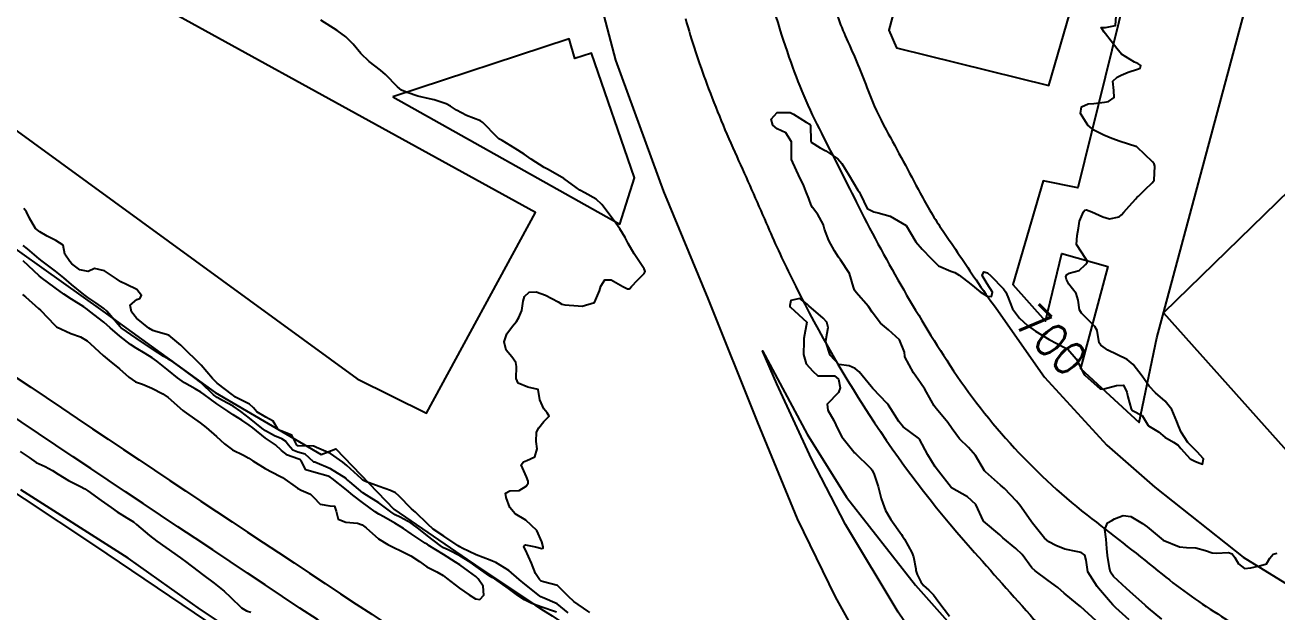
# Model space of a CAD drawing. Header units: metres. Extents: x 286371 to 293043, y 7462578 to 7466404.
# Drawn here: x 287191.9 to 287345.1, y 7465640.7 to 7465712.5 of the extents above; entities that cross this region are included whole.
import ezdxf
from ezdxf.enums import TextEntityAlignment as Align

# ---------------------------------------------------------------- set-up
doc = ezdxf.new("R2010")
doc.units = ezdxf.units.M
doc.header["$MEASUREMENT"] = 0
for name, color, linetype in [('Cotas', 45, 'Continuous'), ('Curvas de Nivel 1m', 11, 'Continuous'), ('Curvas de Nivel 5m', 15, 'Continuous'), ('Divisas', 45, 'Continuous'), ('Edificações', 30, 'Continuous'), ('Linha Férrea', 20, 'Continuous'), ('Vias primárias', 230, 'Continuous')]:
    doc.layers.add(name, color=color, linetype=linetype)
doc.styles.add('Style-STANDARD', font='STANDARD.shx')

msp = doc.modelspace()

# ---------------------------------------------------------------- linework, layer by layer
at = {"layer": 'Curvas de Nivel 1m', "flags": 128}
for points, elevation in [([(287261.04, 7465640.69), (287260.81, 7465640.82), (287259.06, 7465642.03), (287258.43, 7465642.63), (287257.08, 7465643.96), (287255.36, 7465644.41), (287255.09, 7465644.51), (287254.88, 7465644.69), (287254.37, 7465645.43), (287253.92, 7465646.7), (287253.15, 7465648.33), (287252.97, 7465648.72), (287253, 7465648.87), (287253.16, 7465648.94), (287254.41, 7465648.7), (287255.15, 7465648.5), (287255.32, 7465648.52), (287255.31, 7465648.68), (287255.16, 7465649.33), (287254.57, 7465650.69), (287253.2, 7465651.98), (287251.91, 7465652.73), (287251.23, 7465653.49), (287250.79, 7465654.75), (287250.74, 7465655.26), (287251.26, 7465655.53), (287252.39, 7465655.6), (287253.26, 7465656.11), (287253.49, 7465656.5), (287253.49, 7465656.71), (287253.28, 7465657.25), (287252.65, 7465658.72), (287252.93, 7465659.1), (287253.31, 7465659.24), (287254.31, 7465659.72), (287254.61, 7465660.7), (287254.49, 7465661.56), (287254.51, 7465662.7), (287254.81, 7465663.26), (287255.39, 7465664.02), (287255.74, 7465664.34), (287256.06, 7465664.67), (287255.83, 7465665.09), (287255.42, 7465665.56), (287254.93, 7465666.69), (287254.7, 7465667.94), (287253.46, 7465668.21), (287252.27, 7465668.73), (287252.01, 7465669.28), (287252.05, 7465670.73), (287252, 7465671.23), (287251.51, 7465671.94), (287250.8, 7465672.76), (287250.54, 7465673.76), (287250.9, 7465674.75), (287251.57, 7465675.69), (287252.06, 7465676.24), (287252.37, 7465676.72), (287252.71, 7465677.6), (287252.89, 7465678.72), (287253.05, 7465679.29), (287253.63, 7465679.82), (287254.46, 7465679.86), (287255.63, 7465679.45), (287257.17, 7465678.65), (287257.61, 7465678.38), (287257.97, 7465678.28), (287259.61, 7465678.16), (287260.08, 7465678.13), (287261.61, 7465678.58), (287262.22, 7465679.99), (287262.38, 7465680.57), (287262.87, 7465681.35), (287263.66, 7465681.34), (287265.07, 7465680.53), (287265.64, 7465680.25), (287265.9, 7465680.26), (287266.14, 7465680.52), (287266.86, 7465681.31), (287267.67, 7465682.12), (287267.8, 7465682.36), (287267.78, 7465682.49), (287267.68, 7465682.68), (287266.44, 7465684.51), (287265.72, 7465685.8), (287265.34, 7465686.53), (287264.71, 7465687.58), (287264.02, 7465688.55), (287263.77, 7465688.88), (287262.49, 7465690.57), (287261.8, 7465691.21), (287260.44, 7465691.98), (287259.82, 7465692.3), (287259.38, 7465692.62), (287257.84, 7465693.75), (287256.24, 7465694.67), (287255.86, 7465694.86), (287255.46, 7465695.08), (287253.88, 7465696.09), (287252.99, 7465696.72), (287251.9, 7465697.42), (287250.3, 7465698.38), (287249.92, 7465698.6), (287249.7, 7465698.77), (287247.95, 7465700.59), (287247.66, 7465700.8), (287245.96, 7465701.45), (287244.71, 7465702.1), (287243.98, 7465702.58), (287243.48, 7465702.86), (287241.99, 7465703.37), (287241.42, 7465703.46), (287240, 7465703.79), (287238.7, 7465704.24), (287238.01, 7465704.55), (287237.49, 7465704.95), (287236.04, 7465706.46), (287235.41, 7465706.98), (287234.06, 7465708.02), (287233.04, 7465709.02), (287232.09, 7465710.16), (287231.2, 7465711.05), (287230.12, 7465711.83), (287228.13, 7465713.09)], 699), ([(287258.39, 7465640.63), (287257.05, 7465641.72), (287255.24, 7465642.51), (287255.06, 7465642.57), (287254.86, 7465642.69), (287253.09, 7465644.12), (287252.41, 7465644.72), (287251.11, 7465645.79), (287249.53, 7465646.77), (287249.13, 7465646.95), (287248.85, 7465647.06), (287247.14, 7465647.72), (287245.43, 7465648.55), (287245.15, 7465648.7), (287244.93, 7465648.84), (287243.17, 7465649.99), (287241.89, 7465650.88), (287241.2, 7465651.46), (287239.69, 7465652.92), (287239.23, 7465653.36), (287237.68, 7465654.95), (287237.26, 7465655.3), (287236.64, 7465655.58), (287235.27, 7465656.07), (287233.59, 7465656.69), (287233.28, 7465656.86), (287233.09, 7465657.02), (287231.31, 7465658.64), (287230.84, 7465659.05), (287229.33, 7465660.11), (287227.61, 7465660.83), (287227.34, 7465660.96), (287227.22, 7465660.99), (287225.34, 7465661.03), (287225.26, 7465661.06), (287225.21, 7465661.14), (287224.58, 7465662.37), (287223.37, 7465662.85), (287223.13, 7465662.93), (287222.82, 7465663.18), (287222.28, 7465664.08), (287221.39, 7465664.57), (287220.28, 7465665.22), (287219.89, 7465665.7), (287219.42, 7465666.14), (287217.69, 7465667), (287217.43, 7465667.19), (287217.33, 7465667.27), (287215.46, 7465668.7), (287214.86, 7465669.3), (287213.5, 7465670.9), (287213.1, 7465671.33), (287211.53, 7465672.84), (287210.99, 7465673.36), (287209.55, 7465674.56), (287207.95, 7465675.01), (287207.56, 7465675.14), (287207.07, 7465675.42), (287205.58, 7465676.66), (287204.98, 7465677.45), (287204.82, 7465678.25), (287205.62, 7465678.93), (287205.99, 7465679.07), (287206.18, 7465679.44), (287205.64, 7465680.18), (287204.34, 7465680.76), (287203.65, 7465681.12), (287203.13, 7465681.48), (287201.67, 7465682.44), (287200.46, 7465682.74), (287199.67, 7465682.38), (287198.66, 7465682.56), (287197.68, 7465683.31), (287197.41, 7465683.57), (287196.8, 7465684.47), (287196.61, 7465685.58), (287195.72, 7465686.17), (287194.67, 7465686.67), (287193.74, 7465687.22), (287193.21, 7465687.63), (287192.51, 7465688.89), (287192.13, 7465689.65), (287191.78, 7465690.07)], 698), ([(287256.97, 7465640.72), (287255.04, 7465641.35), (287253.96, 7465641.79), (287253.06, 7465642.21), (287252.23, 7465642.73), (287251.08, 7465643.61), (287249.43, 7465644.77), (287249.1, 7465644.95), (287248.69, 7465645.2), (287247.12, 7465646.29), (287246.38, 7465646.82), (287245.14, 7465647.6), (287243.69, 7465648.32), (287243.15, 7465648.59), (287242.72, 7465648.87), (287241.17, 7465650.05), (287240.13, 7465650.91), (287239.2, 7465651.61), (287237.84, 7465652.31), (287237.22, 7465652.62), (287236.71, 7465652.96), (287235.24, 7465654.07), (287233.72, 7465655.01), (287233.26, 7465655.31), (287231.66, 7465656.66), (287231.28, 7465656.99), (287231.22, 7465657.05), (287229.3, 7465658.25), (287227.38, 7465659.04), (287227.31, 7465659.06), (287227.27, 7465659.07), (287227.24, 7465659.11), (287226.23, 7465660.03), (287225.33, 7465660.28), (287224.69, 7465660.5), (287224.14, 7465661.16), (287223.82, 7465661.63), (287223.35, 7465661.89), (287222.47, 7465662.29), (287221.37, 7465662.89), (287220.92, 7465663.21), (287219.39, 7465664.44), (287218.35, 7465665.25), (287217.41, 7465665.91), (287216.12, 7465666.59), (287215.43, 7465666.97), (287215.01, 7465667.3), (287213.46, 7465668.78), (287212.77, 7465669.33), (287211.49, 7465670.26), (287209.98, 7465671.38), (287209.51, 7465671.66), (287208.91, 7465671.99), (287207.53, 7465672.85), (287206.68, 7465673.43), (287205.55, 7465674.23), (287203.69, 7465675.47), (287203.57, 7465675.58), (287201.97, 7465677.5), (287201.6, 7465677.85), (287200.61, 7465678.52), (287199.62, 7465679.19), (287199.15, 7465679.54), (287197.64, 7465680.79), (287196.7, 7465681.58), (287195.67, 7465682.39), (287194.04, 7465683.62), (287193.69, 7465683.9), (287192.23, 7465685.13), (287191.71, 7465685.56)], 697), ([(287191.62, 7465679.57), (287192, 7465679.27), (287193.6, 7465677.84), (287193.82, 7465677.62), (287195.57, 7465675.79), (287195.81, 7465675.59), (287197.55, 7465674.78), (287198.73, 7465674.37), (287199.54, 7465673.89), (287199.97, 7465673.53), (287201.51, 7465672.09), (287202.22, 7465671.49), (287203.49, 7465670.46), (287204.66, 7465669.46), (287205.47, 7465668.88), (287206.31, 7465668.58), (287207.45, 7465668.11), (287208.8, 7465667.39), (287209.44, 7465666.96), (287211.26, 7465665.36), (287211.4, 7465665.25), (287211.7, 7465665.05), (287213.38, 7465663.87), (287214.1, 7465663.31), (287215.36, 7465662.18), (287216.35, 7465661.28), (287217.33, 7465660.55), (287218.66, 7465659.91), (287219.32, 7465659.56), (287219.83, 7465659.23), (287221.3, 7465658.28), (287223.13, 7465657.34), (287223.29, 7465657.26), (287223.44, 7465657.17), (287225.27, 7465655.89), (287225.74, 7465655.61), (287226.87, 7465655.12), (287227.25, 7465654.76), (287228.04, 7465653.91), (287229.23, 7465653.71), (287229.82, 7465653.66), (287230.01, 7465653.07), (287230.25, 7465652.1), (287231.2, 7465651.72), (287232.62, 7465651.61), (287233.2, 7465651.39), (287233.68, 7465651.01), (287235.17, 7465649.69), (287236.33, 7465648.97), (287237.15, 7465648.56), (287237.82, 7465648.26), (287239.13, 7465647.6), (287240.19, 7465646.91), (287241.11, 7465646.27), (287242.34, 7465645.64), (287243.1, 7465645.18), (287243.52, 7465644.86), (287245.08, 7465643.63), (287246.26, 7465642.82), (287247.06, 7465642.34), (287247.57, 7465642.28), (287248.05, 7465642.79), (287247.99, 7465643.89), (287247.39, 7465644.8), (287247.1, 7465645.08), (287246.19, 7465645.74), (287245.12, 7465646.5), (287244.62, 7465646.84), (287243.14, 7465647.75), (287241.27, 7465648.89), (287241.16, 7465648.97), (287240.91, 7465649.15), (287239.17, 7465650.28), (287238.26, 7465650.94), (287237.2, 7465651.61), (287235.84, 7465652.35), (287235.22, 7465652.7), (287234.79, 7465652.99), (287233.24, 7465654.12), (287232.03, 7465655.03), (287231.26, 7465655.66), (287229.5, 7465657.07), (287229.29, 7465657.21), (287229.04, 7465657.32), (287227.29, 7465657.81), (287226.29, 7465658.11), (287225.75, 7465659.14), (287225.56, 7465659.38), (287225.32, 7465659.46), (287224.06, 7465659.9), (287223.33, 7465660.48), (287222.6, 7465661.19), (287221.83, 7465661.68), (287221.36, 7465661.99), (287219.81, 7465663.23), (287219.38, 7465663.57), (287218.45, 7465664.19), (287217.4, 7465664.82), (287216.74, 7465665.27), (287215.42, 7465666.17), (287213.85, 7465667.32), (287213.44, 7465667.63), (287212.75, 7465668.03), (287211.46, 7465668.74), (287210.59, 7465669.37), (287209.49, 7465670.27), (287208.06, 7465671.41), (287207.51, 7465671.79), (287206.63, 7465672.32), (287205.53, 7465672.97), (287204.86, 7465673.45), (287203.55, 7465674.47), (287202.34, 7465675.49), (287201.57, 7465676.17), (287199.83, 7465677.53), (287199.6, 7465677.7), (287199.12, 7465678.03), (287197.62, 7465679), (287196.71, 7465679.58), (287195.64, 7465680.35), (287193.93, 7465681.62), (287193.66, 7465681.85), (287191.71, 7465683.65)], 696), ([(287322.98, 7465639.65), (287321.05, 7465641.39), (287320.7, 7465641.68), (287319.07, 7465643.05), (287318.28, 7465643.72), (287317.1, 7465644.59), (287315.5, 7465645.76), (287315.12, 7465646.15), (287313.91, 7465647.78), (287313.15, 7465648.5), (287311.57, 7465649.82), (287311.18, 7465650.16), (287309.2, 7465651.85), (287308.24, 7465653.87), (287307.25, 7465654.81), (287305.26, 7465655.91), (287303.7, 7465657.94), (287303.3, 7465658.48), (287302.38, 7465659.96), (287301.36, 7465661.85), (287301.25, 7465661.98), (287299.38, 7465663.38), (287298.82, 7465664.01), (287297.86, 7465665.59), (287297.57, 7465666.03), (287297.43, 7465666.22), (287295.66, 7465668.06), (287295.46, 7465668.3), (287293.98, 7465670.09), (287293.49, 7465670.5), (287292.78, 7465670.82), (287291.5, 7465670.99), (287290.42, 7465672.14), (287289.91, 7465673.78), (287289.93, 7465674.15), (287290.2, 7465675.51), (287290.03, 7465676.15), (287289.58, 7465676.65), (287287.81, 7465678.18), (287287.61, 7465678.36), (287286.74, 7465679.08), (287285.61, 7465678.81), (287285.51, 7465678.22), (287285.52, 7465678.14), (287285.6, 7465678), (287287.57, 7465676.18), (287287.23, 7465674.19), (287287.2, 7465673.85), (287287.17, 7465672.2), (287287.5, 7465671.06), (287287.92, 7465670.61), (287288.32, 7465670.18), (287288.93, 7465669.62), (287289.48, 7465669.62), (287290.97, 7465669.62), (287291.47, 7465669.19), (287291.67, 7465668.12), (287291.45, 7465667.55), (287290.06, 7465666.15), (287290.17, 7465665.4), (287290.89, 7465664.14), (287291.38, 7465663.08), (287291.87, 7465662.13), (287293.34, 7465660.3), (287293.43, 7465660.2), (287293.52, 7465660.1), (287295.31, 7465658.41), (287295.47, 7465658.24), (287295.58, 7465658.07), (287295.8, 7465657.56), (287296.29, 7465656.06), (287296.69, 7465654.61), (287296.86, 7465654.05), (287297.22, 7465653.14), (287297.84, 7465652.03), (287299.18, 7465650.19), (287299.3, 7465650.01), (287299.54, 7465649.64), (287300.44, 7465648), (287300.63, 7465647.49), (287300.9, 7465645.99), (287300.92, 7465645.8), (287301.1, 7465645.31), (287301.53, 7465644.42), (287301.87, 7465643.97), (287302.5, 7465643.39), (287303.07, 7465642.82), (287303.75, 7465641.94), (287305.03, 7465640.24)], 699), ([(287191.33, 7465660.35), (287192.43, 7465659.64), (287193.32, 7465659.03), (287194.41, 7465658.51), (287195.3, 7465658.03), (287196.01, 7465657.58), (287197.27, 7465656.82), (287198.72, 7465656.08), (287199.26, 7465655.79), (287199.61, 7465655.53), (287201.24, 7465654.35), (287202.48, 7465653.49), (287203.22, 7465652.97), (287204.41, 7465652.26), (287205.2, 7465651.76), (287205.6, 7465651.44), (287207.17, 7465650.07), (287208.05, 7465649.4), (287209.15, 7465648.63), (287210.96, 7465647.36), (287211.13, 7465647.23), (287211.57, 7465646.9), (287213.11, 7465645.72), (287213.64, 7465645.32), (287215.09, 7465644.25), (287216.32, 7465643.28), (287217.06, 7465642.56), (287218.42, 7465641.24), (287219.04, 7465640.87), (287219.56, 7465640.71)], 697), ([(287331.02, 7465639.85), (287329.39, 7465641.2), (287329.05, 7465641.49), (287328.98, 7465641.56), (287327.08, 7465643.23), (287326.67, 7465643.59), (287325.11, 7465645.09), (287324.75, 7465645.62), (287324.62, 7465646.13), (287324.36, 7465647.63), (287324.28, 7465648.51), (287324.19, 7465649.63), (287324.02, 7465650.81), (287324.37, 7465651.63), (287324.89, 7465651.94), (287325.21, 7465652.13), (287326.28, 7465652.54), (287327.22, 7465652.41), (287328.66, 7465651.56), (287329.2, 7465651.14), (287331.17, 7465649.52), (287333.16, 7465648.72), (287334.04, 7465648.6), (287335.16, 7465648.59), (287336.36, 7465648.25), (287337.15, 7465647.96), (287337.65, 7465647.93), (287339.15, 7465648.01), (287339.6, 7465647.84), (287339.96, 7465647.39), (287340.38, 7465646.64), (287341.11, 7465646.06), (287341.88, 7465646.12), (287343.12, 7465646.43), (287343.82, 7465646.62), (287344.21, 7465647.32), (287344.64, 7465647.82), (287345.14, 7465647.93)], 701)]:
    msp.add_lwpolyline(points, dxfattribs=dict(at, elevation=elevation))
at = {"layer": 'Curvas de Nivel 5m', "elevation": 700, "flags": 128}
msp.add_lwpolyline([(287327.03, 7465639.77), (287325.4, 7465641.26), (287325.05, 7465641.58), (287325.02, 7465641.61), (287324.73, 7465641.94), (287323.25, 7465643.64), (287323.09, 7465643.84), (287321.97, 7465645.66), (287321.75, 7465647.05), (287321.61, 7465647.67), (287321.15, 7465648), (287320.73, 7465648.1), (287319.15, 7465648.41), (287318.03, 7465648.85), (287317.17, 7465649.31), (287316.65, 7465649.74), (287315.2, 7465651.58), (287315.07, 7465651.77), (287314.71, 7465652.27), (287313.65, 7465653.79), (287313.24, 7465654.3), (287311.76, 7465655.82), (287311.27, 7465656.24), (287309.42, 7465657.85), (287309.3, 7465658.01), (287308.2, 7465659.87), (287307.34, 7465660.84), (287306.27, 7465661.9), (287305.38, 7465663.13), (287304.85, 7465663.92), (287303.42, 7465665.6), (287303.14, 7465665.95), (287302.78, 7465666.6), (287302.02, 7465667.97), (287301.47, 7465668.76), (287300.65, 7465669.99), (287299.59, 7465671.92), (287299.57, 7465672), (287299.52, 7465672.52), (287298.92, 7465674.01), (287297.56, 7465675.22), (287296.6, 7465676.05), (287295.59, 7465677.41), (287295.12, 7465678.07), (287293.63, 7465679.78), (287293.4, 7465680.1), (287293.31, 7465680.43), (287292.8, 7465682.11), (287291.69, 7465683.79), (287291.44, 7465684.13), (287290.95, 7465684.9), (287290.29, 7465686.15), (287289.75, 7465687.54), (287289.62, 7465688.02), (287289.58, 7465688.16), (287288.94, 7465689.33), (287288.28, 7465690.18), (287288.1, 7465690.48), (287287.81, 7465691.27), (287287.47, 7465692.19), (287287.21, 7465692.82), (287286.56, 7465694.2), (287285.88, 7465695.68), (287285.72, 7465696.05), (287285.69, 7465696.22), (287285.71, 7465698.02), (287285.69, 7465698.22), (287285, 7465699.3), (287283.94, 7465699.8), (287283.41, 7465700.25), (287283.21, 7465701), (287283.97, 7465701.8), (287285.54, 7465701.79), (287285.97, 7465701.62), (287287.5, 7465700.64), (287287.95, 7465700.36), (287288.03, 7465700.27), (287288.04, 7465700.18), (287288.06, 7465698.33), (287288.13, 7465698.18), (287289.22, 7465697.48), (287289.9, 7465697.1), (287291.36, 7465696.13), (287291.88, 7465695.58), (287292.77, 7465694.11), (287293.83, 7465692.32), (287293.97, 7465692.09), (287294.15, 7465691.76), (287294.98, 7465690.08), (287295.79, 7465689.67), (287296.3, 7465689.54), (287297.77, 7465689.14), (287299.75, 7465688), (287300.92, 7465685.99), (287301.71, 7465685.09), (287302.78, 7465683.96), (287303.68, 7465683.06), (287305.21, 7465682.39), (287305.67, 7465682.25), (287306.22, 7465681.91), (287307.65, 7465680.8), (287308.8, 7465679.87), (287309.63, 7465679.34), (287310.17, 7465679.31), (287310.3, 7465679.84), (287309.65, 7465680.85), (287309.02, 7465681.86), (287309.22, 7465682.32), (287309.67, 7465682.19), (287310.11, 7465681.85), (287311.64, 7465680.25), (287311.93, 7465679.82), (287312.19, 7465679.25), (287312.74, 7465677.81), (287313.59, 7465676.64), (287314.56, 7465675.78), (287315.56, 7465675.08), (287317.22, 7465674.07), (287317.55, 7465673.87), (287317.86, 7465673.73), (287319.53, 7465672.86), (287320.55, 7465671.69), (287321.48, 7465669.85), (287321.58, 7465669.67), (287323.45, 7465668.01), (287323.78, 7465667.97), (287325.46, 7465668.44), (287326.32, 7465668.46), (287326.71, 7465667.59), (287326.87, 7465667.02), (287327.24, 7465665.59), (287327.41, 7465665.35), (287328.6, 7465664.76), (287329.33, 7465663.55), (287329.35, 7465663.51), (287329.38, 7465663.49), (287330.6, 7465662.75), (287331.36, 7465662.1), (287332.44, 7465661.5), (287332.99, 7465661.13), (287333.34, 7465660.71), (287334.47, 7465659.47), (287335.05, 7465659.19), (287335.32, 7465659.06), (287335.97, 7465658.79), (287336.1, 7465659.44), (287335.34, 7465660.31), (287334.21, 7465661.47), (287333.37, 7465662.71), (287333.04, 7465663.49), (287332.86, 7465664.02), (287332.23, 7465665.5), (287331.43, 7465666.53), (287330.25, 7465667.53), (287329.46, 7465668.36), (287328.61, 7465669.56), (287327.5, 7465671.01), (287326.79, 7465671.59), (287325.52, 7465672.22), (287324.39, 7465672.76), (287323.54, 7465673.34), (287323.36, 7465673.64), (287323.08, 7465675.16), (287322.83, 7465675.65), (287321.59, 7465676.88), (287321.2, 7465677.28), (287320.93, 7465677.68), (287320.79, 7465678.85), (287320.54, 7465679.68), (287319.65, 7465680.83), (287319.34, 7465681.38), (287319.27, 7465681.7), (287319.37, 7465682), (287319.67, 7465682.16), (287320.88, 7465682.47), (287321.69, 7465683.21), (287321.88, 7465683.47), (287321.88, 7465683.66), (287321.7, 7465683.92), (287320.56, 7465685.68), (287320.67, 7465686.76), (287320.81, 7465687.68), (287320.94, 7465688.5), (287321.44, 7465689.67), (287321.58, 7465689.88), (287321.79, 7465689.91), (287322.45, 7465689.65), (287323.78, 7465689.04), (287324.59, 7465688.8), (287325.78, 7465689.04), (287326.09, 7465689.29), (287326.35, 7465689.6), (287327.03, 7465690.35), (287327.81, 7465691.24), (287327.97, 7465691.41), (287328.14, 7465691.57), (287328.99, 7465692.39), (287329.84, 7465693.22), (287330, 7465693.39), (287330.07, 7465693.54), (287330.17, 7465695.24), (287330.08, 7465695.54), (287329.88, 7465695.76), (287328.01, 7465697.57), (287327.9, 7465697.63), (287327.82, 7465697.66), (287325.91, 7465698.26), (287324.91, 7465698.63), (287323.93, 7465699.03), (287322.69, 7465699.65), (287321.94, 7465700.26), (287321.07, 7465701.68), (287321.17, 7465702.49), (287321.98, 7465702.86), (287322.71, 7465702.92), (287323.99, 7465703.06), (287324.48, 7465703.14), (287325.18, 7465703.62), (287325.13, 7465704.49), (287325.03, 7465705.62), (287325.53, 7465706.11), (287326.04, 7465706.37), (287326.9, 7465706.73), (287328.05, 7465707.11), (287328.37, 7465707.24), (287328.44, 7465707.57), (287328.06, 7465707.8), (287327.68, 7465707.96), (287326.08, 7465708.93), (287325.51, 7465709.61), (287324.12, 7465711.42), (287323.94, 7465711.64), (287323.57, 7465712.21), (287324.13, 7465712.18), (287325.33, 7465712.43), (287325.41, 7465713.62)], dxfattribs=at)
at = {"layer": 'Divisas'}
for points in [[(286945.71, 7465875.91), (286941.8, 7465870.14), (286989.76, 7465835.74), (286986.65, 7465830.09), (287027.47, 7465801.1), (287052.85, 7465782.86), (287079.66, 7465764.32), (287113.07, 7465739.01), (287114.94, 7465737.62), (287114.52, 7465736.96), (287148.88, 7465712.21), (287170.09, 7465699.34), (287184.02, 7465689.91), (287201.48, 7465677.5), (287215.22, 7465667.55), (287228.17, 7465660), (287229.97, 7465660.67), (287237.05, 7465653.29), (287246.02, 7465647.16, 0.010986), (287262.74, 7465636.25, -0.013374), (287268.29, 7465632.59, 0.179161), (287272.81, 7465631.42, 0.163467), (287276.47, 7465633.07, 0.13967), (287278.82, 7465636.95, -3.535766)], [(287455.12, 7465493.99), (287451.71, 7465491.5, -0.152218), (287449.4, 7465490.71, -0.165346), (287445.87, 7465491.81), (287430.17, 7465502.27), (287416, 7465511.07), (287400.59, 7465520.16), (287379.41, 7465533.61), (287361.33, 7465545.66), (287347.27, 7465554.66), (287330.16, 7465565.32), (287322.01, 7465570.67), (287299.12, 7465585.18), (287282.98, 7465595.9), (287259.55, 7465610.5), (287234.59, 7465626.32), (287224.7, 7465633.52), (287213.41, 7465641.04), (287204.58, 7465647.33), (287191.44, 7465655.66)]]:
    msp.add_lwpolyline(points, format="xyb", dxfattribs=at)
at = {"layer": 'Edificações', "elevation": 705.43}
for points in [[(287305.01, 7465739.23), (287297.62, 7465711.89), (287298.57, 7465709.72), (287317.19, 7465705.1), (287320.85, 7465717.78)], [(287348.14, 7465713.12), (287346.87, 7465707.65), (287358.93, 7465704.27), (287331.22, 7465677.32), (287353.12, 7465652.81), (287406.37, 7465703.04), (287322.68, 7465725.67)], [(287326.55, 7465716.23), (287320.74, 7465692.58), (287316.51, 7465693.44), (287312.79, 7465680.79), (287316.79, 7465676.28), (287318.77, 7465684.55), (287324.41, 7465682.96), (287321.07, 7465670.52), (287328.25, 7465663.89), (287330.39, 7465674.24), (287341.34, 7465714.89)]]:
    msp.add_lwpolyline(points, dxfattribs=at)
at = {"layer": 'Edificações'}
for points in [[(287191.97, 7465723.94), (287193.57, 7465727.17), (287179.23, 7465735.03), (287173.73, 7465724.41), (287176.19, 7465722.98), (287171.51, 7465714.47), (287173.72, 7465713.5), (287173.06, 7465712.52), (287232.57, 7465669.24), (287241.04, 7465665.06), (287254.37, 7465689.59)], [(287236.95, 7465703.7), (287264.69, 7465688.17), (287266.51, 7465693.83), (287261.26, 7465709.04), (287259.19, 7465708.42), (287258.49, 7465710.83)]]:
    msp.add_lwpolyline(points, close=True, dxfattribs=at)
at = {"layer": 'Linha Férrea'}
for points in [[(286381.9, 7466191.54, -0.034817), (286483.63, 7466136.23), (286637.59, 7466036.03), (286881.46, 7465875.71), (287117.31, 7465719.49, 0.005418), (287238.16, 7465637.94, 0.010292), (287320.61, 7465583.02, 0.018788), (287399.32, 7465533.46, 0.057979), (287521.87, 7465481.39), (287711.72, 7465426.48, -0.002898), (287879.49, 7465377.76), (287927.28, 7465363.25), (287977.96, 7465347.67), (288011.31, 7465337.66), (288037.94, 7465330.83), (288090.19, 7465315.26), (288107.16, 7465310.12)], [(287835.18, 7465381.47, 0.010304), (287693.16, 7465427.51), (287537.99, 7465472.45, -0.040382), (287441.99, 7465506.86, -0.042368), (287320.57, 7465578.57, -0.008489), (287246.96, 7465627.06, -0.004773), (287110.87, 7465718.76), (286883.88, 7465869.13), (286836.14, 7465900.58), (286681.72, 7466001.99, 0.002623), (286488.21, 7466128.28, 0.036116), (286381.9, 7466186.94, 0.036116)]]:
    msp.add_lwpolyline(points, format="xyb", dxfattribs=at)
at = {"layer": 'Vias primárias'}
for points, elevation in [([(287332.57, 7465826), (287328.18, 7465823.21, 0.040721), (287320.79, 7465817.62, 0.014413), (287313.94, 7465811.14, 0.026913), (287306.81, 7465803.17, 0.048594), (287299.16, 7465791.5, -0.002943), (287295.72, 7465785, 0.053347), (287292.65, 7465777.5, -0.000454), (287288.66, 7465763.73, 0.045862), (287287.61, 7465758.3, -0.000774), (287287.06, 7465752.91, 0.035042), (287286.77, 7465743.9, 0.005535), (287287.19, 7465735.23, 0.032639), (287288.37, 7465725.86, 0.014768), (287290.47, 7465716.45, 0.044115), (287292.44, 7465710.82, -0.016186), (287295.09, 7465704.44, 0.035349), (287297.28, 7465699.69, -0.004181), (287301.44, 7465691.96, 0.029113), (287304.25, 7465687.31, -0.003747), (287308.28, 7465681.34, 0.017212), (287310.75, 7465677.89, -0.146395)], 701.82), ([(287282.04, 7465719.97, 0.022846), (287285.4, 7465708.55, 0.036158), (287289.36, 7465699.27, -0.003117), (287293.63, 7465690.87, 0.028613), (287305.09, 7465670.91, 0.084319), (287322.46, 7465652.12, -0.005987), (287331.06, 7465645.34, 0.03194), (287338.32, 7465640.2, 0.001216), (287346.92, 7465634.92, 0.03844)], 700.16), ([(287272.73, 7465713.28, 0.020167), (287275.36, 7465705.25, 0.017716), (287279.01, 7465696.41, -0.00503), (287282.61, 7465688.28, 0.012633), (287285.7, 7465681.59, 0.029612), (287295.16, 7465664.93, 0.037281), (287307.61, 7465648.57, 0.000844), (287315.37, 7465639.83, 0.036128), (287317.17, 7465638.09, 0.009606), (287321.18, 7465634.86, -0.005575), (287325.61, 7465631.34, 0.038516), (287338.46, 7465622.46, 0.018902), (287352.91, 7465614.75, 0.03128)], 700.96), ([(287347.76, 7465592.59, 0.011858), (287341.37, 7465596.88, -0.036675), (287336.87, 7465600.24), (287329.63, 7465606.12), (287321.24, 7465614.1), (287311.78, 7465623.79), (287304.31, 7465632.64), (287303.68, 7465633.46), (287298.75, 7465640.73), (287292.31, 7465651.42), (287288.15, 7465659.45), (287283.93, 7465668.62), (287282.16, 7465672.65), (287287.63, 7465662.47), (287292.43, 7465654.78), (287300.88, 7465644.03), (287308.73, 7465635.18)], 700.16)]:
    msp.add_lwpolyline(points, format="xyb", dxfattribs=dict(at, elevation=elevation))
for points in [[(287259.47, 7465726.06), (287264.16, 7465708.2), (287270.03, 7465692.16), (287275.47, 7465679.08), (287281.53, 7465663.91), (287286.4, 7465652.12), (287291.06, 7465642.6), (287295.95, 7465633.8), (287301.2, 7465625.89), (287307.55, 7465618.31), (287313.76, 7465611.39), (287322.24, 7465603.24), (287329.64, 7465596.74), (287338.79, 7465589.92), (287349.78, 7465582.86)], [(287310.75, 7465677.89), (287316.65, 7465669.44), (287324.27, 7465661.13), (287330.15, 7465655.98), (287340.96, 7465647.42), (287351.35, 7465641.04)], [(287369.27, 7465539.27), (287336.88, 7465559.84), (287304.94, 7465580.39), (287275.34, 7465599.67), (287244.59, 7465619.08), (287200.48, 7465648.85), (287178.89, 7465663.16)]]:
    msp.add_lwpolyline(points, dxfattribs=at)

# ---------------------------------------------------------------- texts
at = {"layer": 'Cotas', "style": 'Style-STANDARD'}
msp.add_text('700', height=4, rotation=314.527, dxfattribs=at).set_placement((287317.51, 7465673.98, 700), align=Align.MIDDLE_CENTER)

doc.saveas('drawing.dxf')
